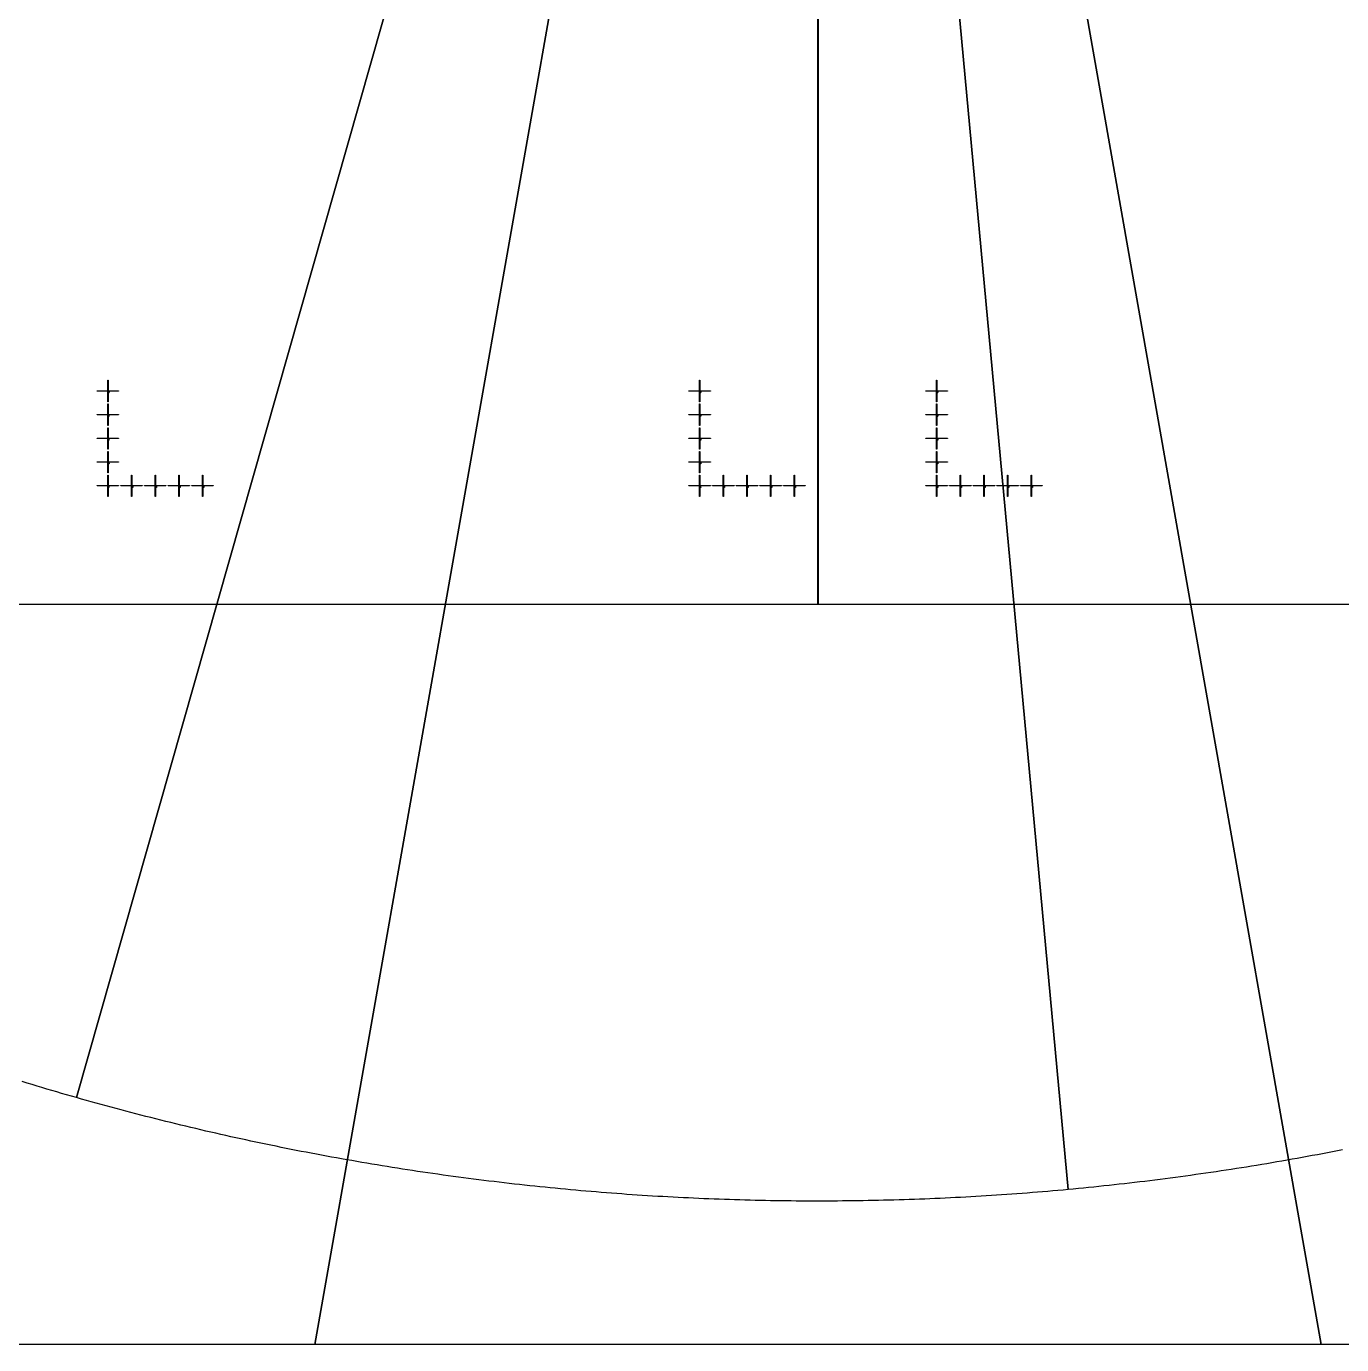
# Model space of a CAD drawing. Extents: x -25400 to 25400, y -24113 to 25400.
# Drawn here: x -6690 to 4424, y -24113 to -12974 of the extents above; entities that cross this region are included whole.
import ezdxf

# ---------------------------------------------------------------- set-up
doc = ezdxf.new("R2010")
doc.units = 0
for name, color, linetype in [('L0D0', 1, 'CONTINUOUS'), ('L1D0', 2, 'CONTINUOUS'), ('L3D0', 3, 'CONTINUOUS')]:
    doc.layers.add(name, color=color, linetype=linetype)

msp = doc.modelspace()

# ---------------------------------------------------------------- linework, layer by layer
at = {"layer": 'L0D0'}
for points in [[(0, 25400), (0, 0), (-4251.735, -24112.788), (-7983.296, -24112.788)], [(8342.854, 23990.765), (8342.854, -23990.765), (8299.673, -24005.737), (8256.466, -24020.632), (8213.232, -24035.449), (8169.972, -24050.188), (8126.685, -24064.85), (8083.372, -24079.433), (8040.032, -24093.939), (7996.667, -24108.366), (7983.296, -24112.788), (4251.735, -24112.788), (0, 0), (0, 25400)], [(-13800.333, -18274.595), (0, 0), (-6266.882, -22025.807), (-6308.618, -22013.89), (-6350.332, -22001.893), (-6392.022, -21989.817), (-6433.69, -21977.662), (-6475.334, -21965.428), (-6516.956, -21953.116), (-6558.553, -21940.724), (-6600.127, -21928.254), (-6641.678, -21915.705), (-6683.205, -21903.077), (-6724.707, -21890.37)], [(4431.644, -22467.099), (4389.052, -22475.458), (4346.445, -22483.737), (4303.822, -22491.934), (4261.184, -22500.051), (4218.53, -22508.088), (4175.861, -22516.043), (4133.177, -22523.917), (4090.478, -22531.711), (4047.765, -22539.423), (4005.037, -22547.055), (3962.294, -22554.605), (3919.538, -22562.075), (3876.767, -22569.463), (3833.982, -22576.771), (3791.184, -22583.997), (3748.372, -22591.142), (3705.546, -22598.206), (3662.707, -22605.189), (3619.855, -22612.091), (3576.99, -22618.911), (3534.113, -22625.65), (3491.222, -22632.308), (3448.319, -22638.885), (3405.404, -22645.38), (3362.476, -22651.794), (3319.536, -22658.126), (3276.584, -22664.377), (3233.621, -22670.547), (3190.646, -22676.635), (3147.659, -22682.642), (3104.661, -22688.567), (3061.652, -22694.411), (3018.632, -22700.173), (2975.602, -22705.854), (2932.56, -22711.453), (2889.508, -22716.97), (2846.445, -22722.406), (2803.373, -22727.761), (2760.29, -22733.033), (2717.197, -22738.224), (2674.095, -22743.333), (2630.983, -22748.361), (2587.861, -22753.307), (2544.731, -22758.171), (2501.591, -22762.953), (2458.442, -22767.654), (2415.284, -22772.273), (2372.118, -22776.81), (2328.943, -22781.265), (2285.759, -22785.638), (2242.568, -22789.93), (2199.368, -22794.139), (2156.161, -22798.267), (2112.945, -22802.313), (0, 0)]]:
    msp.add_lwpolyline(points, dxfattribs=at)
for points in [[(-10.851, -22899.997), (-54.255, -22899.936), (-97.659, -22899.792), (-141.063, -22899.566), (-184.466, -22899.257), (-227.868, -22898.866), (-271.27, -22898.393), (-314.671, -22897.838), (-358.07, -22897.2), (-401.468, -22896.481), (-444.865, -22895.679), (-488.26, -22894.794), (-531.654, -22893.828), (-575.045, -22892.779), (-618.435, -22891.648), (-661.822, -22890.435), (-705.207, -22889.139), (-748.589, -22887.761), (-791.969, -22886.301), (-835.346, -22884.759), (-878.719, -22883.135), (-922.09, -22881.428), (-965.457, -22879.639), (-1008.821, -22877.768), (-1052.181, -22875.815), (-1095.538, -22873.78), (-1138.89, -22871.662), (-1182.239, -22869.462), (-1225.583, -22867.181), (-1268.923, -22864.817), (-1312.258, -22862.37), (-1355.588, -22859.842), (-1398.914, -22857.232), (-1442.235, -22854.539), (-1485.55, -22851.764), (-1528.86, -22848.908), (-1572.165, -22845.969), (-1615.464, -22842.948), (-1658.757, -22839.845), (-1702.044, -22836.66), (-1745.325, -22833.393), (-1788.6, -22830.044), (-1831.868, -22826.613), (-1875.13, -22823.1), (-1918.385, -22819.505), (-1961.633, -22815.828), (-2004.874, -22812.069), (-2048.108, -22808.228), (-2091.335, -22804.305), (-2134.554, -22800.3), (-2177.765, -22796.213), (-2220.969, -22792.045), (-2264.165, -22787.794), (-2307.352, -22783.462), (-2350.531, -22779.047), (-2393.702, -22774.551), (-2436.864, -22769.974), (-2480.017, -22765.314), (-2523.162, -22760.572), (-2566.297, -22755.749), (-2609.423, -22750.844), (-2652.54, -22745.857), (-2695.647, -22740.789), (-2738.745, -22735.639), (-2781.833, -22730.407), (-2824.91, -22725.094), (-2867.978, -22719.699), (-2911.035, -22714.222), (-2954.082, -22708.664), (-2997.118, -22703.024), (-3040.144, -22697.302), (-3083.158, -22691.499), (-3126.162, -22685.615), (-3169.154, -22679.649), (-3212.135, -22673.601), (-3255.104, -22667.472), (-3298.062, -22661.262), (-3341.007, -22654.97), (-3383.941, -22648.597), (-3426.863, -22642.142), (-3469.772, -22635.607), (-3512.669, -22628.989), (-3555.553, -22622.291), (-3598.425, -22615.511), (-3641.283, -22608.65), (-3684.128, -22601.708), (-3726.961, -22594.684), (-3769.779, -22587.58), (-3812.585, -22580.394), (-3855.376, -22573.127), (-3898.154, -22565.779), (-3940.918, -22558.35), (-3983.667, -22550.84), (-4026.402, -22543.249), (-4069.123, -22535.577), (-4111.829, -22527.824), (-4154.521, -22519.99), (-4197.197, -22512.075), (-4239.859, -22504.08), (-4282.505, -22496.003), (-4325.135, -22487.846), (-4367.751, -22479.608), (-4410.35, -22471.289), (-4452.934, -22462.889), (-4495.502, -22454.409), (-4538.053, -22445.848), (-4580.588, -22437.206), (-4623.107, -22428.484), (-4665.609, -22419.681), (-4708.095, -22410.797), (-4750.563, -22401.834), (-4793.015, -22392.789), (-4835.449, -22383.664), (-4877.866, -22374.459), (-4920.265, -22365.174), (-4962.647, -22355.808), (-5005.011, -22346.361), (-5047.356, -22336.835), (-5089.684, -22327.228), (-5131.993, -22317.541), (-5174.284, -22307.774), (-5216.557, -22297.927), (-5258.811, -22287.999), (-5301.045, -22277.992), (-5343.261, -22267.904), (-5385.458, -22257.737), (-5427.635, -22247.489), (-5469.792, -22237.162), (-5511.93, -22226.755), (-5554.049, -22216.268), (-5596.147, -22205.701), (-5638.225, -22195.054), (-5680.283, -22184.327), (-5722.32, -22173.521), (-5764.337, -22162.636), (-5806.334, -22151.67), (-5848.309, -22140.625), (-5890.263, -22129.501), (-5932.197, -22118.297), (-5974.109, -22107.013), (-6015.999, -22095.65), (-6057.868, -22084.208), (-6099.715, -22072.686), (-6141.54, -22061.085), (-6183.343, -22049.405), (-6225.124, -22037.646), (-6266.882, -22025.807), (0, 0), (2112.945, -22802.313), (2069.723, -22806.277), (2026.492, -22810.158), (1983.255, -22813.958), (1940.01, -22817.676), (1896.759, -22821.313), (1853.5, -22824.867), (1810.235, -22828.339), (1766.963, -22831.729), (1723.685, -22835.037), (1680.401, -22838.263), (1637.111, -22841.407), (1593.815, -22844.469), (1550.513, -22847.449), (1507.206, -22850.346), (1463.893, -22853.162), (1420.575, -22855.896), (1377.252, -22858.547), (1333.924, -22861.116), (1290.591, -22863.604), (1247.253, -22866.009), (1203.911, -22868.332), (1160.565, -22870.573), (1117.215, -22872.731), (1073.86, -22874.808), (1030.502, -22876.802), (987.14, -22878.714), (943.774, -22880.544), (900.405, -22882.292), (857.033, -22883.957), (813.658, -22885.54), (770.279, -22887.042), (726.898, -22888.46), (683.515, -22889.797), (640.129, -22891.051), (596.74, -22892.224), (553.35, -22893.314), (509.957, -22894.321), (466.563, -22895.247), (423.167, -22896.09), (379.769, -22896.851), (336.371, -22897.529), (292.97, -22898.126), (249.569, -22898.64), (206.167, -22899.072), (162.764, -22899.422), (119.361, -22899.689), (75.957, -22899.874), (32.553, -22899.977)], [(-4251.735, -24112.788), (0, 0), (4251.735, -24112.788)]]:
    msp.add_lwpolyline(points, close=True, dxfattribs=at)
at = {"layer": 'L1D0'}
for points in [[(-6002.75, -16048.15), (-6002.75, -15965.15), (-6000.25, -15965.15), (-6000.25, -16048.15)], [(-1002.75, -16048.15), (-1002.75, -15965.15), (-1000.25, -15965.15), (-1000.25, -16048.15)], [(1000.25, -16048.15), (1000.25, -15965.15), (1002.75, -15965.15), (1002.75, -16048.15)], [(-6092.5, -16057.4), (-6092.5, -16054.9), (-6009.5, -16054.9), (-6009.5, -16057.4)], [(-6001.7, -16061.15), (-6001.7, -16056.35), (-6006.5, -16056.35), (-6006.5, -16055.95), (-6001.7, -16055.95), (-6001.7, -16051.15), (-6001.3, -16051.15), (-6001.3, -16055.95), (-5996.5, -16055.95), (-5996.5, -16056.35), (-6001.3, -16056.35), (-6001.3, -16061.15)], [(-6002.75, -16147.15), (-6002.75, -16064.15), (-6000.25, -16064.15), (-6000.25, -16147.15)], [(-5995.5, -16066.706), (-5995.5, -16063.15), (-5991.056, -16063.15), (-5991.056, -16064.039), (-5994.611, -16064.039), (-5994.611, -16065.817), (-5991.944, -16065.817), (-5991.944, -16066.706)], [(-5995.5, -16069.372), (-5995.5, -16068.483), (-5991.944, -16068.483), (-5991.944, -16069.372)], [(-5993.5, -16057.4), (-5993.5, -16054.9), (-5910.5, -16054.9), (-5910.5, -16057.4)], [(-5991.944, -16068.483), (-5991.944, -16066.706), (-5991.056, -16066.706), (-5991.056, -16068.483)], [(-1092.5, -16057.4), (-1092.5, -16054.9), (-1009.5, -16054.9), (-1009.5, -16057.4)], [(-1001.7, -16061.15), (-1001.7, -16056.35), (-1006.5, -16056.35), (-1006.5, -16055.95), (-1001.7, -16055.95), (-1001.7, -16051.15), (-1001.3, -16051.15), (-1001.3, -16055.95), (-996.5, -16055.95), (-996.5, -16056.35), (-1001.3, -16056.35), (-1001.3, -16061.15)], [(-1002.75, -16147.15), (-1002.75, -16064.15), (-1000.25, -16064.15), (-1000.25, -16147.15)], [(-995.5, -16066.706), (-995.5, -16063.15), (-991.056, -16063.15), (-991.056, -16064.039), (-994.611, -16064.039), (-994.611, -16065.817), (-991.944, -16065.817), (-991.944, -16066.706)], [(-995.5, -16069.372), (-995.5, -16068.483), (-991.944, -16068.483), (-991.944, -16069.372)], [(-993.5, -16057.4), (-993.5, -16054.9), (-910.5, -16054.9), (-910.5, -16057.4)], [(-991.944, -16068.483), (-991.944, -16066.706), (-991.056, -16066.706), (-991.056, -16068.483)], [(910.5, -16057.4), (910.5, -16054.9), (993.5, -16054.9), (993.5, -16057.4)], [(1001.3, -16061.15), (1001.3, -16056.35), (996.5, -16056.35), (996.5, -16055.95), (1001.3, -16055.95), (1001.3, -16051.15), (1001.7, -16051.15), (1001.7, -16055.95), (1006.5, -16055.95), (1006.5, -16056.35), (1001.7, -16056.35), (1001.7, -16061.15)], [(1000.25, -16147.15), (1000.25, -16064.15), (1002.75, -16064.15), (1002.75, -16147.15)], [(1007.5, -16066.706), (1007.5, -16063.15), (1011.944, -16063.15), (1011.944, -16064.039), (1008.389, -16064.039), (1008.389, -16065.817), (1011.056, -16065.817), (1011.056, -16066.706)], [(1007.5, -16069.372), (1007.5, -16068.483), (1011.056, -16068.483), (1011.056, -16069.372)], [(1009.5, -16057.4), (1009.5, -16054.9), (1092.5, -16054.9), (1092.5, -16057.4)], [(1011.056, -16068.483), (1011.056, -16066.706), (1011.944, -16066.706), (1011.944, -16068.483)], [(-6092.5, -16257.4), (-6092.5, -16254.9), (-6009.5, -16254.9), (-6009.5, -16257.4)], [(-6001.7, -16261.15), (-6001.7, -16256.35), (-6006.5, -16256.35), (-6006.5, -16255.95), (-6001.7, -16255.95), (-6001.7, -16251.15), (-6001.3, -16251.15), (-6001.3, -16255.95), (-5996.5, -16255.95), (-5996.5, -16256.35), (-6001.3, -16256.35), (-6001.3, -16261.15)], [(-6002.75, -16248.15), (-6002.75, -16165.15), (-6000.25, -16165.15), (-6000.25, -16248.15)], [(-5993.5, -16257.4), (-5993.5, -16254.9), (-5910.5, -16254.9), (-5910.5, -16257.4)], [(-1092.5, -16257.4), (-1092.5, -16254.9), (-1009.5, -16254.9), (-1009.5, -16257.4)], [(-1001.7, -16261.15), (-1001.7, -16256.35), (-1006.5, -16256.35), (-1006.5, -16255.95), (-1001.7, -16255.95), (-1001.7, -16251.15), (-1001.3, -16251.15), (-1001.3, -16255.95), (-996.5, -16255.95), (-996.5, -16256.35), (-1001.3, -16256.35), (-1001.3, -16261.15)], [(-1002.75, -16248.15), (-1002.75, -16165.15), (-1000.25, -16165.15), (-1000.25, -16248.15)], [(-993.5, -16257.4), (-993.5, -16254.9), (-910.5, -16254.9), (-910.5, -16257.4)], [(910.5, -16257.4), (910.5, -16254.9), (993.5, -16254.9), (993.5, -16257.4)], [(1001.3, -16261.15), (1001.3, -16256.35), (996.5, -16256.35), (996.5, -16255.95), (1001.3, -16255.95), (1001.3, -16251.15), (1001.7, -16251.15), (1001.7, -16255.95), (1006.5, -16255.95), (1006.5, -16256.35), (1001.7, -16256.35), (1001.7, -16261.15)], [(1000.25, -16248.15), (1000.25, -16165.15), (1002.75, -16165.15), (1002.75, -16248.15)], [(1009.5, -16257.4), (1009.5, -16254.9), (1092.5, -16254.9), (1092.5, -16257.4)], [(-6002.75, -16347.15), (-6002.75, -16264.15), (-6000.25, -16264.15), (-6000.25, -16347.15)], [(-6002.75, -16448.15), (-6002.75, -16365.15), (-6000.25, -16365.15), (-6000.25, -16448.15)], [(-5992.833, -16269.372), (-5992.833, -16267.594), (-5995.5, -16267.594), (-5995.5, -16265.817), (-5994.611, -16265.817), (-5994.611, -16266.706), (-5992.833, -16266.706), (-5992.833, -16264.039), (-5993.722, -16264.039), (-5993.722, -16263.15), (-5991.944, -16263.15), (-5991.944, -16266.706), (-5991.056, -16266.706), (-5991.056, -16267.594), (-5991.944, -16267.594), (-5991.944, -16269.372)], [(-5994.611, -16265.817), (-5994.611, -16264.039), (-5993.722, -16264.039), (-5993.722, -16265.817)], [(-1002.75, -16347.15), (-1002.75, -16264.15), (-1000.25, -16264.15), (-1000.25, -16347.15)], [(-1002.75, -16448.15), (-1002.75, -16365.15), (-1000.25, -16365.15), (-1000.25, -16448.15)], [(-992.833, -16269.372), (-992.833, -16267.594), (-995.5, -16267.594), (-995.5, -16265.817), (-994.611, -16265.817), (-994.611, -16266.706), (-992.833, -16266.706), (-992.833, -16264.039), (-993.722, -16264.039), (-993.722, -16263.15), (-991.944, -16263.15), (-991.944, -16266.706), (-991.056, -16266.706), (-991.056, -16267.594), (-991.944, -16267.594), (-991.944, -16269.372)], [(-994.611, -16265.817), (-994.611, -16264.039), (-993.722, -16264.039), (-993.722, -16265.817)], [(1000.25, -16347.15), (1000.25, -16264.15), (1002.75, -16264.15), (1002.75, -16347.15)], [(1000.25, -16448.15), (1000.25, -16365.15), (1002.75, -16365.15), (1002.75, -16448.15)], [(1010.167, -16269.372), (1010.167, -16267.594), (1007.5, -16267.594), (1007.5, -16265.817), (1008.389, -16265.817), (1008.389, -16266.706), (1010.167, -16266.706), (1010.167, -16264.039), (1009.278, -16264.039), (1009.278, -16263.15), (1011.056, -16263.15), (1011.056, -16266.706), (1011.944, -16266.706), (1011.944, -16267.594), (1011.056, -16267.594), (1011.056, -16269.372)], [(1008.389, -16265.817), (1008.389, -16264.039), (1009.278, -16264.039), (1009.278, -16265.817)], [(-6092.5, -16457.4), (-6092.5, -16454.9), (-6009.5, -16454.9), (-6009.5, -16457.4)], [(-6001.7, -16461.15), (-6001.7, -16456.35), (-6006.5, -16456.35), (-6006.5, -16455.95), (-6001.7, -16455.95), (-6001.7, -16451.15), (-6001.3, -16451.15), (-6001.3, -16455.95), (-5996.5, -16455.95), (-5996.5, -16456.35), (-6001.3, -16456.35), (-6001.3, -16461.15)], [(-6002.75, -16547.15), (-6002.75, -16464.15), (-6000.25, -16464.15), (-6000.25, -16547.15)], [(-5995.5, -16464.039), (-5995.5, -16463.15), (-5991.944, -16463.15), (-5991.944, -16464.039)], [(-5995.5, -16469.372), (-5995.5, -16468.483), (-5991.944, -16468.483), (-5991.944, -16469.372)], [(-5994.611, -16466.706), (-5994.611, -16465.817), (-5991.944, -16465.817), (-5991.944, -16466.706)], [(-5993.5, -16457.4), (-5993.5, -16454.9), (-5910.5, -16454.9), (-5910.5, -16457.4)], [(-5991.944, -16465.817), (-5991.944, -16464.039), (-5991.056, -16464.039), (-5991.056, -16465.817)], [(-5991.944, -16468.483), (-5991.944, -16466.706), (-5991.056, -16466.706), (-5991.056, -16468.483)], [(-1092.5, -16457.4), (-1092.5, -16454.9), (-1009.5, -16454.9), (-1009.5, -16457.4)], [(-1001.7, -16461.15), (-1001.7, -16456.35), (-1006.5, -16456.35), (-1006.5, -16455.95), (-1001.7, -16455.95), (-1001.7, -16451.15), (-1001.3, -16451.15), (-1001.3, -16455.95), (-996.5, -16455.95), (-996.5, -16456.35), (-1001.3, -16456.35), (-1001.3, -16461.15)], [(-1002.75, -16547.15), (-1002.75, -16464.15), (-1000.25, -16464.15), (-1000.25, -16547.15)], [(-995.5, -16464.039), (-995.5, -16463.15), (-991.944, -16463.15), (-991.944, -16464.039)], [(-995.5, -16469.372), (-995.5, -16468.483), (-991.944, -16468.483), (-991.944, -16469.372)], [(-994.611, -16466.706), (-994.611, -16465.817), (-991.944, -16465.817), (-991.944, -16466.706)], [(-993.5, -16457.4), (-993.5, -16454.9), (-910.5, -16454.9), (-910.5, -16457.4)], [(-991.944, -16465.817), (-991.944, -16464.039), (-991.056, -16464.039), (-991.056, -16465.817)], [(-991.944, -16468.483), (-991.944, -16466.706), (-991.056, -16466.706), (-991.056, -16468.483)], [(910.5, -16457.4), (910.5, -16454.9), (993.5, -16454.9), (993.5, -16457.4)], [(1001.3, -16461.15), (1001.3, -16456.35), (996.5, -16456.35), (996.5, -16455.95), (1001.3, -16455.95), (1001.3, -16451.15), (1001.7, -16451.15), (1001.7, -16455.95), (1006.5, -16455.95), (1006.5, -16456.35), (1001.7, -16456.35), (1001.7, -16461.15)], [(1000.25, -16547.15), (1000.25, -16464.15), (1002.75, -16464.15), (1002.75, -16547.15)], [(1007.5, -16464.039), (1007.5, -16463.15), (1011.056, -16463.15), (1011.056, -16464.039)], [(1007.5, -16469.372), (1007.5, -16468.483), (1011.056, -16468.483), (1011.056, -16469.372)], [(1008.389, -16466.706), (1008.389, -16465.817), (1011.056, -16465.817), (1011.056, -16466.706)], [(1009.5, -16457.4), (1009.5, -16454.9), (1092.5, -16454.9), (1092.5, -16457.4)], [(1011.056, -16465.817), (1011.056, -16464.039), (1011.944, -16464.039), (1011.944, -16465.817)], [(1011.056, -16468.483), (1011.056, -16466.706), (1011.944, -16466.706), (1011.944, -16468.483)], [(-6002.75, -16648.15), (-6002.75, -16565.15), (-6000.25, -16565.15), (-6000.25, -16648.15)], [(-1002.75, -16648.15), (-1002.75, -16565.15), (-1000.25, -16565.15), (-1000.25, -16648.15)], [(1000.25, -16648.15), (1000.25, -16565.15), (1002.75, -16565.15), (1002.75, -16648.15)], [(-6092.5, -16657.4), (-6092.5, -16654.9), (-6009.5, -16654.9), (-6009.5, -16657.4)], [(-6001.7, -16661.15), (-6001.7, -16656.35), (-6006.5, -16656.35), (-6006.5, -16655.95), (-6001.7, -16655.95), (-6001.7, -16651.15), (-6001.3, -16651.15), (-6001.3, -16655.95), (-5996.5, -16655.95), (-5996.5, -16656.35), (-6001.3, -16656.35), (-6001.3, -16661.15)], [(-6002.75, -16747.15), (-6002.75, -16664.15), (-6000.25, -16664.15), (-6000.25, -16747.15)], [(-5995.5, -16664.928), (-5995.5, -16664.039), (-5994.611, -16664.039), (-5994.611, -16664.928)], [(-5995.5, -16669.372), (-5995.5, -16667.594), (-5994.611, -16667.594), (-5994.611, -16668.483), (-5991.056, -16668.483), (-5991.056, -16669.372)], [(-5994.611, -16664.039), (-5994.611, -16663.15), (-5991.944, -16663.15), (-5991.944, -16664.039)], [(-5994.611, -16667.594), (-5994.611, -16666.706), (-5992.833, -16666.706), (-5992.833, -16667.594)], [(-5993.5, -16657.4), (-5993.5, -16654.9), (-5910.5, -16654.9), (-5910.5, -16657.4)], [(-5992.833, -16666.706), (-5992.833, -16665.817), (-5991.944, -16665.817), (-5991.944, -16666.706)], [(-5991.944, -16665.817), (-5991.944, -16664.039), (-5991.056, -16664.039), (-5991.056, -16665.817)], [(-1092.5, -16657.4), (-1092.5, -16654.9), (-1009.5, -16654.9), (-1009.5, -16657.4)], [(-1001.7, -16661.15), (-1001.7, -16656.35), (-1006.5, -16656.35), (-1006.5, -16655.95), (-1001.7, -16655.95), (-1001.7, -16651.15), (-1001.3, -16651.15), (-1001.3, -16655.95), (-996.5, -16655.95), (-996.5, -16656.35), (-1001.3, -16656.35), (-1001.3, -16661.15)], [(-1002.75, -16747.15), (-1002.75, -16664.15), (-1000.25, -16664.15), (-1000.25, -16747.15)], [(-995.5, -16664.928), (-995.5, -16664.039), (-994.611, -16664.039), (-994.611, -16664.928)], [(-995.5, -16669.372), (-995.5, -16667.594), (-994.611, -16667.594), (-994.611, -16668.483), (-991.056, -16668.483), (-991.056, -16669.372)], [(-994.611, -16664.039), (-994.611, -16663.15), (-991.944, -16663.15), (-991.944, -16664.039)], [(-994.611, -16667.594), (-994.611, -16666.706), (-992.833, -16666.706), (-992.833, -16667.594)], [(-993.5, -16657.4), (-993.5, -16654.9), (-910.5, -16654.9), (-910.5, -16657.4)], [(-992.833, -16666.706), (-992.833, -16665.817), (-991.944, -16665.817), (-991.944, -16666.706)], [(-991.944, -16665.817), (-991.944, -16664.039), (-991.056, -16664.039), (-991.056, -16665.817)], [(910.5, -16657.4), (910.5, -16654.9), (993.5, -16654.9), (993.5, -16657.4)], [(1001.3, -16661.15), (1001.3, -16656.35), (996.5, -16656.35), (996.5, -16655.95), (1001.3, -16655.95), (1001.3, -16651.15), (1001.7, -16651.15), (1001.7, -16655.95), (1006.5, -16655.95), (1006.5, -16656.35), (1001.7, -16656.35), (1001.7, -16661.15)], [(1000.25, -16747.15), (1000.25, -16664.15), (1002.75, -16664.15), (1002.75, -16747.15)], [(1007.5, -16664.928), (1007.5, -16664.039), (1008.389, -16664.039), (1008.389, -16664.928)], [(1007.5, -16669.372), (1007.5, -16667.594), (1008.389, -16667.594), (1008.389, -16668.483), (1011.944, -16668.483), (1011.944, -16669.372)], [(1008.389, -16664.039), (1008.389, -16663.15), (1011.056, -16663.15), (1011.056, -16664.039)], [(1008.389, -16667.594), (1008.389, -16666.706), (1010.167, -16666.706), (1010.167, -16667.594)], [(1009.5, -16657.4), (1009.5, -16654.9), (1092.5, -16654.9), (1092.5, -16657.4)], [(1010.167, -16666.706), (1010.167, -16665.817), (1011.056, -16665.817), (1011.056, -16666.706)], [(1011.056, -16665.817), (1011.056, -16664.039), (1011.944, -16664.039), (1011.944, -16665.817)], [(-6002.75, -16848.15), (-6002.75, -16765.15), (-6000.25, -16765.15), (-6000.25, -16848.15)], [(-5802.75, -16848.15), (-5802.75, -16765.15), (-5800.25, -16765.15), (-5800.25, -16848.15)], [(-5602.75, -16848.15), (-5602.75, -16765.15), (-5600.25, -16765.15), (-5600.25, -16848.15)], [(-5402.75, -16848.15), (-5402.75, -16765.15), (-5400.25, -16765.15), (-5400.25, -16848.15)], [(-5202.75, -16848.15), (-5202.75, -16765.15), (-5200.25, -16765.15), (-5200.25, -16848.15)], [(-1002.75, -16848.15), (-1002.75, -16765.15), (-1000.25, -16765.15), (-1000.25, -16848.15)], [(-802.75, -16848.15), (-802.75, -16765.15), (-800.25, -16765.15), (-800.25, -16848.15)], [(-602.75, -16848.15), (-602.75, -16765.15), (-600.25, -16765.15), (-600.25, -16848.15)], [(-402.75, -16848.15), (-402.75, -16765.15), (-400.25, -16765.15), (-400.25, -16848.15)], [(-202.75, -16848.15), (-202.75, -16765.15), (-200.25, -16765.15), (-200.25, -16848.15)], [(1000.25, -16848.15), (1000.25, -16765.15), (1002.75, -16765.15), (1002.75, -16848.15)], [(1200.25, -16848.15), (1200.25, -16765.15), (1202.75, -16765.15), (1202.75, -16848.15)], [(1400.25, -16848.15), (1400.25, -16765.15), (1402.75, -16765.15), (1402.75, -16848.15)], [(1600.25, -16848.15), (1600.25, -16765.15), (1602.75, -16765.15), (1602.75, -16848.15)], [(1800.25, -16848.15), (1800.25, -16765.15), (1802.75, -16765.15), (1802.75, -16848.15)], [(-6092.5, -16857.4), (-6092.5, -16854.9), (-6009.5, -16854.9), (-6009.5, -16857.4)], [(-6001.7, -16861.15), (-6001.7, -16856.35), (-6006.5, -16856.35), (-6006.5, -16855.95), (-6001.7, -16855.95), (-6001.7, -16851.15), (-6001.3, -16851.15), (-6001.3, -16855.95), (-5996.5, -16855.95), (-5996.5, -16856.35), (-6001.3, -16856.35), (-6001.3, -16861.15)], [(-6002.75, -16947.15), (-6002.75, -16864.15), (-6000.25, -16864.15), (-6000.25, -16947.15)], [(-5994.611, -16869.372), (-5994.611, -16868.483), (-5993.722, -16868.483), (-5993.722, -16864.928), (-5994.611, -16864.928), (-5994.611, -16864.039), (-5993.722, -16864.039), (-5993.722, -16863.15), (-5992.833, -16863.15), (-5992.833, -16868.483), (-5991.944, -16868.483), (-5991.944, -16869.372)], [(-5993.5, -16857.4), (-5993.5, -16854.9), (-5910.5, -16854.9), (-5910.5, -16857.4)], [(-5892.5, -16857.4), (-5892.5, -16854.9), (-5809.5, -16854.9), (-5809.5, -16857.4)], [(-5801.7, -16861.15), (-5801.7, -16856.35), (-5806.5, -16856.35), (-5806.5, -16855.95), (-5801.7, -16855.95), (-5801.7, -16851.15), (-5801.3, -16851.15), (-5801.3, -16855.95), (-5796.5, -16855.95), (-5796.5, -16856.35), (-5801.3, -16856.35), (-5801.3, -16861.15)], [(-5802.75, -16947.15), (-5802.75, -16864.15), (-5800.25, -16864.15), (-5800.25, -16947.15)], [(-5795.5, -16864.928), (-5795.5, -16864.039), (-5794.611, -16864.039), (-5794.611, -16864.928)], [(-5795.5, -16869.372), (-5795.5, -16867.594), (-5794.611, -16867.594), (-5794.611, -16868.483), (-5791.056, -16868.483), (-5791.056, -16869.372)], [(-5794.611, -16864.039), (-5794.611, -16863.15), (-5791.944, -16863.15), (-5791.944, -16864.039)], [(-5794.611, -16867.594), (-5794.611, -16866.706), (-5792.833, -16866.706), (-5792.833, -16867.594)], [(-5793.5, -16857.4), (-5793.5, -16854.9), (-5710.5, -16854.9), (-5710.5, -16857.4)], [(-5792.833, -16866.706), (-5792.833, -16865.817), (-5791.944, -16865.817), (-5791.944, -16866.706)], [(-5791.944, -16865.817), (-5791.944, -16864.039), (-5791.056, -16864.039), (-5791.056, -16865.817)], [(-5692.5, -16857.4), (-5692.5, -16854.9), (-5609.5, -16854.9), (-5609.5, -16857.4)], [(-5601.7, -16861.15), (-5601.7, -16856.35), (-5606.5, -16856.35), (-5606.5, -16855.95), (-5601.7, -16855.95), (-5601.7, -16851.15), (-5601.3, -16851.15), (-5601.3, -16855.95), (-5596.5, -16855.95), (-5596.5, -16856.35), (-5601.3, -16856.35), (-5601.3, -16861.15)], [(-5602.75, -16947.15), (-5602.75, -16864.15), (-5600.25, -16864.15), (-5600.25, -16947.15)], [(-5595.5, -16864.039), (-5595.5, -16863.15), (-5591.944, -16863.15), (-5591.944, -16864.039)], [(-5595.5, -16869.372), (-5595.5, -16868.483), (-5591.944, -16868.483), (-5591.944, -16869.372)], [(-5594.611, -16866.706), (-5594.611, -16865.817), (-5591.944, -16865.817), (-5591.944, -16866.706)], [(-5593.5, -16857.4), (-5593.5, -16854.9), (-5510.5, -16854.9), (-5510.5, -16857.4)], [(-5591.944, -16865.817), (-5591.944, -16864.039), (-5591.056, -16864.039), (-5591.056, -16865.817)], [(-5591.944, -16868.483), (-5591.944, -16866.706), (-5591.056, -16866.706), (-5591.056, -16868.483)], [(-5492.5, -16857.4), (-5492.5, -16854.9), (-5409.5, -16854.9), (-5409.5, -16857.4)], [(-5401.7, -16861.15), (-5401.7, -16856.35), (-5406.5, -16856.35), (-5406.5, -16855.95), (-5401.7, -16855.95), (-5401.7, -16851.15), (-5401.3, -16851.15), (-5401.3, -16855.95), (-5396.5, -16855.95), (-5396.5, -16856.35), (-5401.3, -16856.35), (-5401.3, -16861.15)], [(-5402.75, -16947.15), (-5402.75, -16864.15), (-5400.25, -16864.15), (-5400.25, -16947.15)], [(-5392.833, -16869.372), (-5392.833, -16867.594), (-5395.5, -16867.594), (-5395.5, -16865.817), (-5394.611, -16865.817), (-5394.611, -16866.706), (-5392.833, -16866.706), (-5392.833, -16864.039), (-5393.722, -16864.039), (-5393.722, -16863.15), (-5391.944, -16863.15), (-5391.944, -16866.706), (-5391.056, -16866.706), (-5391.056, -16867.594), (-5391.944, -16867.594), (-5391.944, -16869.372)], [(-5394.611, -16865.817), (-5394.611, -16864.039), (-5393.722, -16864.039), (-5393.722, -16865.817)], [(-5393.5, -16857.4), (-5393.5, -16854.9), (-5310.5, -16854.9), (-5310.5, -16857.4)], [(-5292.5, -16857.4), (-5292.5, -16854.9), (-5209.5, -16854.9), (-5209.5, -16857.4)], [(-5201.7, -16861.15), (-5201.7, -16856.35), (-5206.5, -16856.35), (-5206.5, -16855.95), (-5201.7, -16855.95), (-5201.7, -16851.15), (-5201.3, -16851.15), (-5201.3, -16855.95), (-5196.5, -16855.95), (-5196.5, -16856.35), (-5201.3, -16856.35), (-5201.3, -16861.15)], [(-5202.75, -16947.15), (-5202.75, -16864.15), (-5200.25, -16864.15), (-5200.25, -16947.15)], [(-5195.5, -16866.706), (-5195.5, -16863.15), (-5191.056, -16863.15), (-5191.056, -16864.039), (-5194.611, -16864.039), (-5194.611, -16865.817), (-5191.944, -16865.817), (-5191.944, -16866.706)], [(-5195.5, -16869.372), (-5195.5, -16868.483), (-5191.944, -16868.483), (-5191.944, -16869.372)], [(-5193.5, -16857.4), (-5193.5, -16854.9), (-5110.5, -16854.9), (-5110.5, -16857.4)], [(-5191.944, -16868.483), (-5191.944, -16866.706), (-5191.056, -16866.706), (-5191.056, -16868.483)], [(-1092.5, -16857.4), (-1092.5, -16854.9), (-1009.5, -16854.9), (-1009.5, -16857.4)], [(-1001.7, -16861.15), (-1001.7, -16856.35), (-1006.5, -16856.35), (-1006.5, -16855.95), (-1001.7, -16855.95), (-1001.7, -16851.15), (-1001.3, -16851.15), (-1001.3, -16855.95), (-996.5, -16855.95), (-996.5, -16856.35), (-1001.3, -16856.35), (-1001.3, -16861.15)], [(-1002.75, -16947.15), (-1002.75, -16864.15), (-1000.25, -16864.15), (-1000.25, -16947.15)], [(-994.611, -16869.372), (-994.611, -16868.483), (-993.722, -16868.483), (-993.722, -16864.928), (-994.611, -16864.928), (-994.611, -16864.039), (-993.722, -16864.039), (-993.722, -16863.15), (-992.833, -16863.15), (-992.833, -16868.483), (-991.944, -16868.483), (-991.944, -16869.372)], [(-993.5, -16857.4), (-993.5, -16854.9), (-910.5, -16854.9), (-910.5, -16857.4)], [(-892.5, -16857.4), (-892.5, -16854.9), (-809.5, -16854.9), (-809.5, -16857.4)], [(-801.7, -16861.15), (-801.7, -16856.35), (-806.5, -16856.35), (-806.5, -16855.95), (-801.7, -16855.95), (-801.7, -16851.15), (-801.3, -16851.15), (-801.3, -16855.95), (-796.5, -16855.95), (-796.5, -16856.35), (-801.3, -16856.35), (-801.3, -16861.15)], [(-802.75, -16947.15), (-802.75, -16864.15), (-800.25, -16864.15), (-800.25, -16947.15)], [(-795.5, -16864.928), (-795.5, -16864.039), (-794.611, -16864.039), (-794.611, -16864.928)], [(-795.5, -16869.372), (-795.5, -16867.594), (-794.611, -16867.594), (-794.611, -16868.483), (-791.056, -16868.483), (-791.056, -16869.372)], [(-794.611, -16864.039), (-794.611, -16863.15), (-791.944, -16863.15), (-791.944, -16864.039)], [(-794.611, -16867.594), (-794.611, -16866.706), (-792.833, -16866.706), (-792.833, -16867.594)], [(-793.5, -16857.4), (-793.5, -16854.9), (-710.5, -16854.9), (-710.5, -16857.4)], [(-792.833, -16866.706), (-792.833, -16865.817), (-791.944, -16865.817), (-791.944, -16866.706)], [(-791.944, -16865.817), (-791.944, -16864.039), (-791.056, -16864.039), (-791.056, -16865.817)], [(-692.5, -16857.4), (-692.5, -16854.9), (-609.5, -16854.9), (-609.5, -16857.4)], [(-601.7, -16861.15), (-601.7, -16856.35), (-606.5, -16856.35), (-606.5, -16855.95), (-601.7, -16855.95), (-601.7, -16851.15), (-601.3, -16851.15), (-601.3, -16855.95), (-596.5, -16855.95), (-596.5, -16856.35), (-601.3, -16856.35), (-601.3, -16861.15)], [(-602.75, -16947.15), (-602.75, -16864.15), (-600.25, -16864.15), (-600.25, -16947.15)], [(-595.5, -16864.039), (-595.5, -16863.15), (-591.944, -16863.15), (-591.944, -16864.039)], [(-595.5, -16869.372), (-595.5, -16868.483), (-591.944, -16868.483), (-591.944, -16869.372)], [(-594.611, -16866.706), (-594.611, -16865.817), (-591.944, -16865.817), (-591.944, -16866.706)], [(-593.5, -16857.4), (-593.5, -16854.9), (-510.5, -16854.9), (-510.5, -16857.4)], [(-591.944, -16865.817), (-591.944, -16864.039), (-591.056, -16864.039), (-591.056, -16865.817)], [(-591.944, -16868.483), (-591.944, -16866.706), (-591.056, -16866.706), (-591.056, -16868.483)], [(-492.5, -16857.4), (-492.5, -16854.9), (-409.5, -16854.9), (-409.5, -16857.4)], [(-401.7, -16861.15), (-401.7, -16856.35), (-406.5, -16856.35), (-406.5, -16855.95), (-401.7, -16855.95), (-401.7, -16851.15), (-401.3, -16851.15), (-401.3, -16855.95), (-396.5, -16855.95), (-396.5, -16856.35), (-401.3, -16856.35), (-401.3, -16861.15)], [(-402.75, -16947.15), (-402.75, -16864.15), (-400.25, -16864.15), (-400.25, -16947.15)], [(-392.833, -16869.372), (-392.833, -16867.594), (-395.5, -16867.594), (-395.5, -16865.817), (-394.611, -16865.817), (-394.611, -16866.706), (-392.833, -16866.706), (-392.833, -16864.039), (-393.722, -16864.039), (-393.722, -16863.15), (-391.944, -16863.15), (-391.944, -16866.706), (-391.056, -16866.706), (-391.056, -16867.594), (-391.944, -16867.594), (-391.944, -16869.372)], [(-394.611, -16865.817), (-394.611, -16864.039), (-393.722, -16864.039), (-393.722, -16865.817)], [(-393.5, -16857.4), (-393.5, -16854.9), (-310.5, -16854.9), (-310.5, -16857.4)], [(-292.5, -16857.4), (-292.5, -16854.9), (-209.5, -16854.9), (-209.5, -16857.4)], [(-201.7, -16861.15), (-201.7, -16856.35), (-206.5, -16856.35), (-206.5, -16855.95), (-201.7, -16855.95), (-201.7, -16851.15), (-201.3, -16851.15), (-201.3, -16855.95), (-196.5, -16855.95), (-196.5, -16856.35), (-201.3, -16856.35), (-201.3, -16861.15)], [(-202.75, -16947.15), (-202.75, -16864.15), (-200.25, -16864.15), (-200.25, -16947.15)], [(-195.5, -16866.706), (-195.5, -16863.15), (-191.056, -16863.15), (-191.056, -16864.039), (-194.611, -16864.039), (-194.611, -16865.817), (-191.944, -16865.817), (-191.944, -16866.706)], [(-195.5, -16869.372), (-195.5, -16868.483), (-191.944, -16868.483), (-191.944, -16869.372)], [(-193.5, -16857.4), (-193.5, -16854.9), (-110.5, -16854.9), (-110.5, -16857.4)], [(-191.944, -16868.483), (-191.944, -16866.706), (-191.056, -16866.706), (-191.056, -16868.483)], [(910.5, -16857.4), (910.5, -16854.9), (993.5, -16854.9), (993.5, -16857.4)], [(1001.3, -16861.15), (1001.3, -16856.35), (996.5, -16856.35), (996.5, -16855.95), (1001.3, -16855.95), (1001.3, -16851.15), (1001.7, -16851.15), (1001.7, -16855.95), (1006.5, -16855.95), (1006.5, -16856.35), (1001.7, -16856.35), (1001.7, -16861.15)], [(1000.25, -16947.15), (1000.25, -16864.15), (1002.75, -16864.15), (1002.75, -16947.15)], [(1008.389, -16869.372), (1008.389, -16868.483), (1009.278, -16868.483), (1009.278, -16864.928), (1008.389, -16864.928), (1008.389, -16864.039), (1009.278, -16864.039), (1009.278, -16863.15), (1010.167, -16863.15), (1010.167, -16868.483), (1011.056, -16868.483), (1011.056, -16869.372)], [(1009.5, -16857.4), (1009.5, -16854.9), (1092.5, -16854.9), (1092.5, -16857.4)], [(1110.5, -16857.4), (1110.5, -16854.9), (1193.5, -16854.9), (1193.5, -16857.4)], [(1201.3, -16861.15), (1201.3, -16856.35), (1196.5, -16856.35), (1196.5, -16855.95), (1201.3, -16855.95), (1201.3, -16851.15), (1201.7, -16851.15), (1201.7, -16855.95), (1206.5, -16855.95), (1206.5, -16856.35), (1201.7, -16856.35), (1201.7, -16861.15)], [(1200.25, -16947.15), (1200.25, -16864.15), (1202.75, -16864.15), (1202.75, -16947.15)], [(1207.5, -16864.928), (1207.5, -16864.039), (1208.389, -16864.039), (1208.389, -16864.928)], [(1207.5, -16869.372), (1207.5, -16867.594), (1208.389, -16867.594), (1208.389, -16868.483), (1211.944, -16868.483), (1211.944, -16869.372)], [(1208.389, -16864.039), (1208.389, -16863.15), (1211.056, -16863.15), (1211.056, -16864.039)], [(1208.389, -16867.594), (1208.389, -16866.706), (1210.167, -16866.706), (1210.167, -16867.594)], [(1209.5, -16857.4), (1209.5, -16854.9), (1292.5, -16854.9), (1292.5, -16857.4)], [(1210.167, -16866.706), (1210.167, -16865.817), (1211.056, -16865.817), (1211.056, -16866.706)], [(1211.056, -16865.817), (1211.056, -16864.039), (1211.944, -16864.039), (1211.944, -16865.817)], [(1310.5, -16857.4), (1310.5, -16854.9), (1393.5, -16854.9), (1393.5, -16857.4)], [(1401.3, -16861.15), (1401.3, -16856.35), (1396.5, -16856.35), (1396.5, -16855.95), (1401.3, -16855.95), (1401.3, -16851.15), (1401.7, -16851.15), (1401.7, -16855.95), (1406.5, -16855.95), (1406.5, -16856.35), (1401.7, -16856.35), (1401.7, -16861.15)], [(1400.25, -16947.15), (1400.25, -16864.15), (1402.75, -16864.15), (1402.75, -16947.15)], [(1407.5, -16864.039), (1407.5, -16863.15), (1411.056, -16863.15), (1411.056, -16864.039)], [(1407.5, -16869.372), (1407.5, -16868.483), (1411.056, -16868.483), (1411.056, -16869.372)], [(1408.389, -16866.706), (1408.389, -16865.817), (1411.056, -16865.817), (1411.056, -16866.706)], [(1409.5, -16857.4), (1409.5, -16854.9), (1492.5, -16854.9), (1492.5, -16857.4)], [(1411.056, -16865.817), (1411.056, -16864.039), (1411.944, -16864.039), (1411.944, -16865.817)], [(1411.056, -16868.483), (1411.056, -16866.706), (1411.944, -16866.706), (1411.944, -16868.483)], [(1510.5, -16857.4), (1510.5, -16854.9), (1593.5, -16854.9), (1593.5, -16857.4)], [(1601.3, -16861.15), (1601.3, -16856.35), (1596.5, -16856.35), (1596.5, -16855.95), (1601.3, -16855.95), (1601.3, -16851.15), (1601.7, -16851.15), (1601.7, -16855.95), (1606.5, -16855.95), (1606.5, -16856.35), (1601.7, -16856.35), (1601.7, -16861.15)], [(1600.25, -16947.15), (1600.25, -16864.15), (1602.75, -16864.15), (1602.75, -16947.15)], [(1610.167, -16869.372), (1610.167, -16867.594), (1607.5, -16867.594), (1607.5, -16865.817), (1608.389, -16865.817), (1608.389, -16866.706), (1610.167, -16866.706), (1610.167, -16864.039), (1609.278, -16864.039), (1609.278, -16863.15), (1611.056, -16863.15), (1611.056, -16866.706), (1611.944, -16866.706), (1611.944, -16867.594), (1611.056, -16867.594), (1611.056, -16869.372)], [(1608.389, -16865.817), (1608.389, -16864.039), (1609.278, -16864.039), (1609.278, -16865.817)], [(1609.5, -16857.4), (1609.5, -16854.9), (1692.5, -16854.9), (1692.5, -16857.4)], [(1710.5, -16857.4), (1710.5, -16854.9), (1793.5, -16854.9), (1793.5, -16857.4)], [(1801.3, -16861.15), (1801.3, -16856.35), (1796.5, -16856.35), (1796.5, -16855.95), (1801.3, -16855.95), (1801.3, -16851.15), (1801.7, -16851.15), (1801.7, -16855.95), (1806.5, -16855.95), (1806.5, -16856.35), (1801.7, -16856.35), (1801.7, -16861.15)], [(1800.25, -16947.15), (1800.25, -16864.15), (1802.75, -16864.15), (1802.75, -16947.15)], [(1807.5, -16866.706), (1807.5, -16863.15), (1811.944, -16863.15), (1811.944, -16864.039), (1808.389, -16864.039), (1808.389, -16865.817), (1811.056, -16865.817), (1811.056, -16866.706)], [(1807.5, -16869.372), (1807.5, -16868.483), (1811.056, -16868.483), (1811.056, -16869.372)], [(1809.5, -16857.4), (1809.5, -16854.9), (1892.5, -16854.9), (1892.5, -16857.4)], [(1811.056, -16868.483), (1811.056, -16866.706), (1811.944, -16866.706), (1811.944, -16868.483)]]:
    msp.add_lwpolyline(points, close=True, dxfattribs=at)
at = {"layer": 'L3D0'}
for points in [[(-14007.5, 17158.85), (14007.5, 17158.85), (14007.5, 10155.85), (21010.5, 10155.85), (21010.5, -10856.15), (14007.5, -10856.15), (14007.5, -17859.15), (-14007.5, -17859.15)], [(-7001.5, -17856.15), (-1.5, -17856.15), (1.5, -17856.15), (7001.5, -17856.15), (7004.5, -17856.15), (14004.5, -17856.15), (14004.5, -10856.15), (7004.5, -10856.15), (7004.5, -17856.15), (7001.5, -17856.15), (7001.5, -10856.15), (1.5, -10856.15), (1.5, -17856.15), (-1.5, -17856.15), (-1.5, -10856.15), (-7001.5, -10856.15)]]:
    msp.add_lwpolyline(points, dxfattribs=at)

doc.saveas('drawing.dxf')
